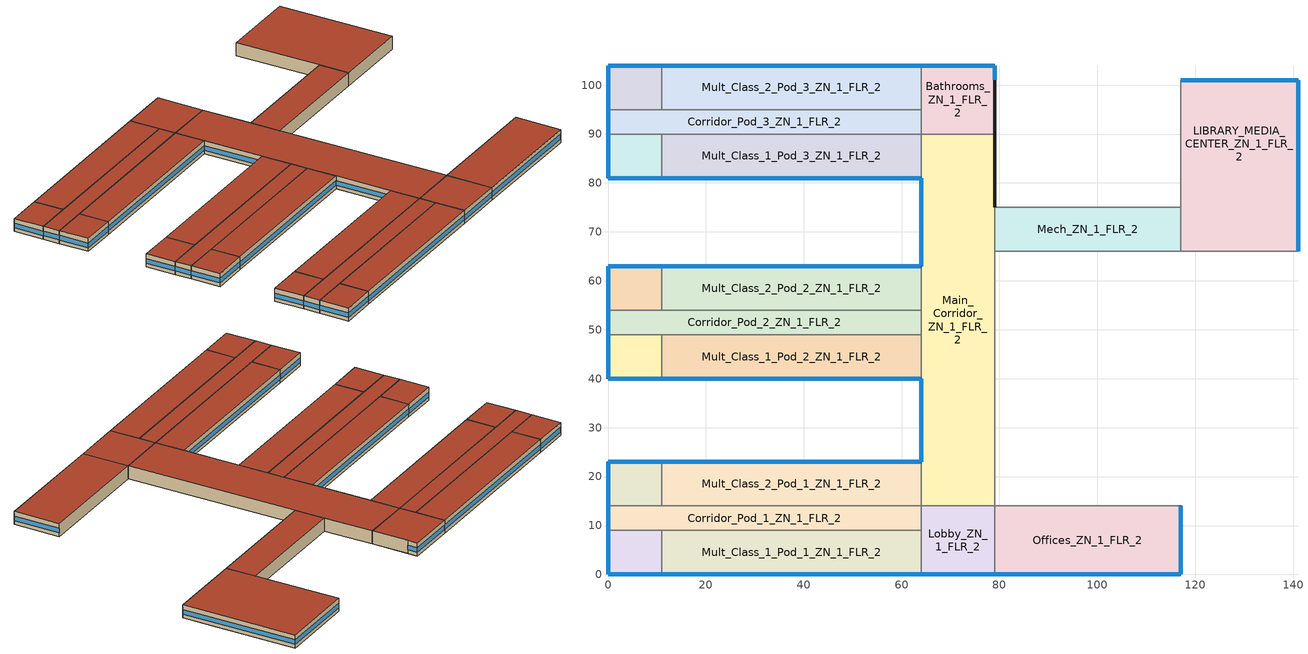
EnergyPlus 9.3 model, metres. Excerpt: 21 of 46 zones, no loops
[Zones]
Bathrooms_ZN_1_FLR_2
 floor to Bathrooms_ZN_1_FLR_1 (INT-FLOOR-TOPSIDE): 64,104 79,104 79,90 64,90 z4
 wall outside (Steel Frame Non-res Ext Wall): 79,90 79,101 79,104 64,104 z4:8
 wall to Main_Corridor_ZN_1_FLR_2 (int-walls): 64,90 79,90 z4:8
 wall to Mult_Class_2_Pod_3_ZN_1_FLR_2 (int-walls): 64,104 64,95 z4:8
 wall to Corridor_Pod_3_ZN_1_FLR_2 (int-walls): 64,95 64,90 z4:8
 window (Window Non-res Fixed): 79,101.05 79,103.95 z5.1:6.55; 78.95,104 64.05,104 z5.1:6.51
 roof outside (IEAD Non-res Roof): 64,90 79,90 79,104 64,104 z8
Corner_Class_1_Pod_1_ZN_1_FLR_2
 floor to Corner_Class_1_Pod_1_ZN_1_FLR_1 (INT-FLOOR-TOPSIDE): 0,9 11,9 11,0 0,0 z4
 wall outside (Steel Frame Non-res Ext Wall): 0,9 0,0 11,0 z4:8
 wall to Mult_Class_1_Pod_1_ZN_1_FLR_2 (int-walls): 11,0 11,9 z4:8
 wall to Corridor_Pod_1_ZN_1_FLR_2 (int-walls): 11,9 0,9 z4:8
 window (Window Non-res Fixed): 0.05,0 10.95,0 z5.1:6.51; 0,8.95 0,0.05 z5.1:6.52
 roof outside (IEAD Non-res Roof): 0,0 11,0 11,9 0,9 z8
Corner_Class_1_Pod_2_ZN_1_FLR_2
 floor to Corner_Class_1_Pod_2_ZN_1_FLR_1 (INT-FLOOR-TOPSIDE): 0,49 11,49 11,40 0,40 z4
 wall outside (Steel Frame Non-res Ext Wall): 0,49 0,40 11,40 z4:8
 wall to Mult_Class_1_Pod_2_ZN_1_FLR_2 (int-walls): 11,40 11,49 z4:8
 wall to Corridor_Pod_2_ZN_1_FLR_2 (int-walls): 11,49 0,49 z4:8
 window (Window Non-res Fixed): 0.05,40 10.95,40 z5.1:6.51; 0,48.95 0,40.05 z5.1:6.52
 roof outside (IEAD Non-res Roof): 0,40 11,40 11,49 0,49 z8
Corner_Class_1_Pod_3_ZN_1_FLR_2
 floor to Corner_Class_1_Pod_3_ZN_1_FLR_1 (INT-FLOOR-TOPSIDE): 0,90 11,90 11,81 0,81 z4
 wall outside (Steel Frame Non-res Ext Wall): 0,90 0,81 11,81 z4:8
 wall to Mult_Class_1_Pod_3_ZN_1_FLR_2 (int-walls): 11,81 11,90 z4:8
 wall to Corridor_Pod_3_ZN_1_FLR_2 (int-walls): 11,90 0,90 z4:8
 window (Window Non-res Fixed): 0.05,81 10.95,81 z5.1:6.51; 0,89.95 0,81.05 z5.1:6.52
 roof outside (IEAD Non-res Roof): 0,81 11,81 11,90 0,90 z8
Corner_Class_2_Pod_1_ZN_1_FLR_2
 floor to Corner_Class_2_Pod_1_ZN_1_FLR_1 (INT-FLOOR-TOPSIDE): 0,23 11,23 11,14 0,14 z4
 wall outside (Steel Frame Non-res Ext Wall): 11,23 0,23 0,14 z4:8
 wall to Corridor_Pod_1_ZN_1_FLR_2 (int-walls): 0,14 11,14 z4:8
 wall to Mult_Class_2_Pod_1_ZN_1_FLR_2 (int-walls): 11,14 11,23 z4:8
 window (Window Non-res Fixed): 10.95,23 0.05,23 z5.1:6.51; 0,22.95 0,14.05 z5.1:6.52
 roof outside (IEAD Non-res Roof): 0,14 11,14 11,23 0,23 z8
Corner_Class_2_Pod_2_ZN_1_FLR_2
 floor to Corner_Class_2_Pod_2_ZN_1_FLR_1 (INT-FLOOR-TOPSIDE): 0,63 11,63 11,54 0,54 z4
 wall outside (Steel Frame Non-res Ext Wall): 11,63 0,63 0,54 z4:8
 wall to Corridor_Pod_2_ZN_1_FLR_2 (int-walls): 0,54 11,54 z4:8
 wall to Mult_Class_2_Pod_2_ZN_1_FLR_2 (int-walls): 11,54 11,63 z4:8
 window (Window Non-res Fixed): 10.95,63 0.05,63 z5.1:6.51; 0,62.95 0,54.05 z5.1:6.52
 roof outside (IEAD Non-res Roof): 0,54 11,54 11,63 0,63 z8
Corner_Class_2_Pod_3_ZN_1_FLR_2
 floor to Corner_Class_2_Pod_3_ZN_1_FLR_1 (INT-FLOOR-TOPSIDE): 0,104 11,104 11,95 0,95 z4
 wall outside (Steel Frame Non-res Ext Wall): 11,104 0,104 0,95 z4:8
 wall to Corridor_Pod_3_ZN_1_FLR_2 (int-walls): 0,95 11,95 z4:8
 wall to Mult_Class_2_Pod_3_ZN_1_FLR_2 (int-walls): 11,95 11,104 z4:8
 window (Window Non-res Fixed): 10.95,104 0.05,104 z5.1:6.51; 0,103.95 0,95.05 z5.1:6.52
 roof outside (IEAD Non-res Roof): 0,95 11,95 11,104 0,104 z8
Corridor_Pod_1_ZN_1_FLR_2
 floor to Corridor_Pod_1_ZN_1_FLR_1 (INT-FLOOR-TOPSIDE): 0,14 64,14 64,9 0,9 z4
 wall outside (Steel Frame Non-res Ext Wall): 0,14 0,9 z4:8
 wall to Mult_Class_1_Pod_1_ZN_1_FLR_2 (int-walls): 11,9 64,9 z4:8
 wall to Lobby_ZN_1_FLR_2 (int-walls): 64,9 64,14 z4:8
 wall to Mult_Class_2_Pod_1_ZN_1_FLR_2 (int-walls): 64,14 11,14 z4:8
 window (Window Non-res Fixed): 0,13.95 0,9.05 z5.1:6.53
 roof outside (IEAD Non-res Roof): 0,9 64,9 64,14 0,14 z8
Corridor_Pod_2_ZN_1_FLR_2
 floor to Corridor_Pod_2_ZN_1_FLR_1 (INT-FLOOR-TOPSIDE): 0,54 64,54 64,49 0,49 z4
 wall outside (Steel Frame Non-res Ext Wall): 0,54 0,49 z4:8
 wall to Mult_Class_1_Pod_2_ZN_1_FLR_2 (int-walls): 11,49 64,49 z4:8
 wall to Main_Corridor_ZN_1_FLR_2 (int-walls): 64,49 64,54 z4:8
 wall to Mult_Class_2_Pod_2_ZN_1_FLR_2 (int-walls): 64,54 11,54 z4:8
 window (Window Non-res Fixed): 0,53.95 0,49.05 z5.1:6.53
 roof outside (IEAD Non-res Roof): 0,49 64,49 64,54 0,54 z8
Corridor_Pod_3_ZN_1_FLR_2
 floor to Corridor_Pod_3_ZN_1_FLR_1 (INT-FLOOR-TOPSIDE): 0,95 64,95 64,90 0,90 z4
 wall outside (Steel Frame Non-res Ext Wall): 0,95 0,90 z4:8
 wall to Mult_Class_1_Pod_3_ZN_1_FLR_2 (int-walls): 11,90 64,90 z4:8
 wall to Mult_Class_2_Pod_3_ZN_1_FLR_2 (int-walls): 64,95 11,95 z4:8
 window (Window Non-res Fixed): 0,94.95 0,90.05 z5.1:6.53
 roof outside (IEAD Non-res Roof): 0,90 64,90 64,95 0,95 z8
LIBRARY_MEDIA_CENTER_ZN_1_FLR_2
 floor to Kitchen_ZN_1_FLR_1 (INT-FLOOR-TOPSIDE): 117,75 141,75 141,66 117,66 z4
 floor to Cafeteria_ZN_1_FLR_1 (INT-FLOOR-TOPSIDE): 117,101 141,101 141,75 117,75 z4
 wall outside (Steel Frame Non-res Ext Wall): 141,66 141,101 117,101 z4:8
 wall to Aux_Gym_ZN_1_FLR_1 (int-walls): 117,66 141,66 z4:8
 wall to Mech_ZN_1_FLR_2 (int-walls): 117,75 117,66 z4:8
 wall to Auditorium_ZN_1_FLR_1 (int-walls): 117,101 117,75 z4:8
 window (Window Non-res Fixed): 141,66.05 141,100.95 z5.1:6.52; 140.95,101 117.05,101 z5.1:6.51
 roof outside (IEAD Non-res Roof): 117,66 141,66 141,101 117,101 z8
Lobby_ZN_1_FLR_2
 floor to Lobby_ZN_1_FLR_1 (INT-FLOOR-TOPSIDE): 64,14 79,14 79,0 64,0 z4
 wall outside (Steel Frame Non-res Ext Wall): 64,0 79,0 z4:8
 wall to Offices_ZN_1_FLR_2 (int-walls): 79,0 79,14 z4:8
 wall to Main_Corridor_ZN_1_FLR_2 (int-walls): 79,14 64,14 z4:8
 wall to Mult_Class_1_Pod_1_ZN_1_FLR_2 (int-walls): 64,9 64,0 z4:8
 window (Window Non-res Fixed): 64.05,0 78.95,0 z5.1:6.51
 roof outside (IEAD Non-res Roof): 64,0 79,0 79,14 64,14 z8
Main_Corridor_ZN_1_FLR_2
 floor to Main_Corridor_ZN_1_FLR_1 (INT-FLOOR-TOPSIDE): 64,90 79,90 79,14 64,14 z4
 wall outside (Steel Frame Non-res Ext Wall): 64,40 64,23 / 79,75 79,90 / 64,81 64,63 z4:8
 wall to Mult_Class_1_Pod_2_ZN_1_FLR_2 (int-walls): 64,49 64,40 z4:8
 wall to Mult_Class_2_Pod_1_ZN_1_FLR_2 (int-walls): 64,23 64,14 z4:8
 wall to Gym_ZN_1_FLR_1 (int-walls): 79,14 79,66 z4:8
 wall to Mech_ZN_1_FLR_2 (int-walls): 79,66 79,75 z4:8
 wall to Mult_Class_1_Pod_3_ZN_1_FLR_2 (int-walls): 64,90 64,81 z4:8
 wall to Mult_Class_2_Pod_2_ZN_1_FLR_2 (int-walls): 64,63 64,54 z4:8
 window (Window Non-res Fixed): 64,39.95 64,23.05 / 64,80.95 64,63.05 z5.1:6.51
 roof outside (IEAD Non-res Roof): 64,14 79,14 79,90 64,90 z8
Mech_ZN_1_FLR_2
 floor to Mech_ZN_1_FLR_1 (INT-FLOOR-TOPSIDE): 79,75 117,75 117,66 79,66 z4
 wall to Gym_ZN_1_FLR_1 (int-walls): 79,66 117,66 z4:8
 wall to Auditorium_ZN_1_FLR_1 (int-walls): 117,75 79,75 z4:8
 roof outside (IEAD Non-res Roof): 79,66 117,66 117,75 79,75 z8
Mult_Class_1_Pod_1_ZN_1_FLR_2
 floor to Mult_Class_1_Pod_1_ZN_1_FLR_1 (INT-FLOOR-TOPSIDE): 11,9 64,9 64,0 11,0 z4
 wall outside (Steel Frame Non-res Ext Wall): 11,0 64,0 z4:8
 window (Window Non-res Fixed): 11.05,0 63.95,0 z5.1:6.5
 roof outside (IEAD Non-res Roof): 11,0 64,0 64,9 11,9 z8
Mult_Class_1_Pod_2_ZN_1_FLR_2
 floor to Mult_Class_1_Pod_2_ZN_1_FLR_1 (INT-FLOOR-TOPSIDE): 11,49 64,49 64,40 11,40 z4
 wall outside (Steel Frame Non-res Ext Wall): 11,40 64,40 z4:8
 window (Window Non-res Fixed): 11.05,40 63.95,40 z5.1:6.5
 roof outside (IEAD Non-res Roof): 11,40 64,40 64,49 11,49 z8
Mult_Class_1_Pod_3_ZN_1_FLR_2
 floor to Mult_Class_1_Pod_3_ZN_1_FLR_1 (INT-FLOOR-TOPSIDE): 11,90 64,90 64,81 11,81 z4
 wall outside (Steel Frame Non-res Ext Wall): 11,81 64,81 z4:8
 window (Window Non-res Fixed): 11.05,81 63.95,81 z5.1:6.5
 roof outside (IEAD Non-res Roof): 11,81 64,81 64,90 11,90 z8
Mult_Class_2_Pod_1_ZN_1_FLR_2
 floor to Mult_Class_2_Pod_1_ZN_1_FLR_1 (INT-FLOOR-TOPSIDE): 11,23 64,23 64,14 11,14 z4
 wall outside (Steel Frame Non-res Ext Wall): 64,23 11,23 z4:8
 window (Window Non-res Fixed): 63.95,23 11.05,23 z5.1:6.5
 roof outside (IEAD Non-res Roof): 11,14 64,14 64,23 11,23 z8
Mult_Class_2_Pod_2_ZN_1_FLR_2
 floor to Mult_Class_2_Pod_2_ZN_1_FLR_1 (INT-FLOOR-TOPSIDE): 11,63 64,63 64,54 11,54 z4
 wall outside (Steel Frame Non-res Ext Wall): 64,63 11,63 z4:8
 window (Window Non-res Fixed): 63.95,63 11.05,63 z5.1:6.5
 roof outside (IEAD Non-res Roof): 11,54 64,54 64,63 11,63 z8
Mult_Class_2_Pod_3_ZN_1_FLR_2
 floor to Mult_Class_2_Pod_3_ZN_1_FLR_1 (INT-FLOOR-TOPSIDE): 11,104 64,104 64,95 11,95 z4
 wall outside (Steel Frame Non-res Ext Wall): 64,104 11,104 z4:8
 window (Window Non-res Fixed): 63.95,104 11.05,104 z5.1:6.5
 roof outside (IEAD Non-res Roof): 11,95 64,95 64,104 11,104 z8
Offices_ZN_1_FLR_2
 floor to Offices_ZN_1_FLR_1 (INT-FLOOR-TOPSIDE): 79,14 117,14 117,0 79,0 z4
 wall outside (Steel Frame Non-res Ext Wall): 79,0 117,0 117,14 z4:8
 wall to Gym_ZN_1_FLR_1 (int-walls): 117,14 79,14 z4:8
 window (Window Non-res Fixed): 79.05,0 116.95,0 z5.1:6.5; 117,0.05 117,13.95 z5.1:6.51
 roof outside (IEAD Non-res Roof): 79,0 117,0 117,14 79,14 z8
[Building]
Ref Bldg Secondary School Post1980_v1.3_5.0: North Axis {deg}=0; Terrain=City; Loads Convergence Tolerance Value {W}=0.04; Temperature Convergence Tolerance Value {deltaC}=0.2; Solar Distribution=FullInteriorAndExterior; Maximum Number of Warmup Days=25; Minimum Number of Warmup Days=6
[Site:Location]
USA TX-HOUSTON: Latitude {deg}=29.97; Longitude {deg}=-95.37; Time Zone {hr}=-6; Elevation {m}=33
[SizingPeriod:DesignDay] Day of Month=21; Humidity Condition Type=Wetbulb; Barometric Pressure {Pa}=100929; Rain Indicator=No; Snow Indicator=No; Daylight Saving Time Indicator=No; Solar Model Indicator=ASHRAEClearSky
Name | Month | Day Type | Maximum Dry-Bulb Temperature {C} | Daily Dry-Bulb Temperature Range {deltaC} | Wetbulb or DewPoint at Maximum Dry-Bulb {C} | Wind Speed {m/s} | Wind Direction {deg} | Sky Clearness
HOUSTON Ann Htg 99.6% Condns DB | 1 | WinterDesignDay | -2.4 | 0 | -2.4 | 2.7 | 0 | 0
HOUSTON Ann Clg .4% Condns WB=>MDB | 7 | SummerDesignDay | 32 | 10.6 | 26.7 | 3.7 | 170 | 1
[Site:WaterMainsTemperature]
Calculation Method=CORRELATION; Annual Average Outdoor Air Temperature {C}=19.99; Maximum Difference In Monthly Average Outdoor Air Temperatures {deltaC}=17.1
[Site:GroundTemperature:BuildingSurface]
20.541, 20.346, 20.801, 22.127, 22.752, 22.868, 22.937, 22.96, 22.981, 22.822, 21.631, 20.645
[Construction]
Steel Frame Non-res Ext Wall: Wood Siding, Steel Frame NonRes Wall Insulation, 1/2IN Gypsum
IEAD Non-res Roof: Roof Membrane, IEAD NonRes Roof Insulation, Metal Decking
int-walls: 1/2IN Gypsum, 1/2IN Gypsum
INT-FLOOR-TOPSIDE: MAT-CC05 4 HW CONCRETE, CP02 CARPET PAD
Window Non-res Fixed: NonRes Fixed Assembly Window
InteriorFurnishings: Std Wood 6inch
[Material] Thermal Absorptance=0.9
Name | Roughness | Thickness {m} | Conductivity {W/m-K} | Density {kg/m3} | Specific Heat {J/kg-K} | Solar Absorptance | Visible Absorptance
Steel Frame NonRes Wall Insulation | MediumRough | 0.0418527 | 0.049 | 265 | 836.8 | 0.7 | 0.7
IEAD NonRes Roof Insulation | MediumRough | 0.118437 | 0.049 | 265 | 836.8 | 0.7 | 0.7
Std Wood 6inch | MediumSmooth | 0.15 | 0.12 | 540 | 1210 | 0.7 | 0.7
Wood Siding | MediumSmooth | 0.01 | 0.11 | 544.62 | 1210 | 0.78 | 0.78
1/2IN Gypsum | Smooth | 0.0127 | 0.16 | 784.9 | 830 | 0.92 | 0.92
Roof Membrane | VeryRough | 0.0095 | 0.16 | 1121.29 | 1460 | 0.7 | 0.7
Metal Decking | MediumSmooth | 0.0015 | 45.006 | 7680 | 418.4 | 0.7 | 0.3
MAT-CC05 4 HW CONCRETE | Rough | 0.1016 | 1.311 | 2240 | 836.8 | 0.7 | 0.7
[WindowMaterial:SimpleGlazingSystem]
NonRes Fixed Assembly Window: U-Factor {W/m2-K}=6.92716; Solar Heat Gain Coefficient=0.25
[Material:NoMass]
CP02 CARPET PAD: Roughness=VeryRough; Thermal Resistance {m2-K/W}=0.2165; Thermal Absorptance=0.9; Solar Absorptance=0.7; Visible Absorptance=0.8
[Zone] Type=1; Multiplier=1; Floor Area {m2}=autocalculate; Part of Total Floor Area=Yes
Bathrooms_ZN_1_FLR_2; Corner_Class_1_Pod_1_ZN_1_FLR_2; Corner_Class_1_Pod_2_ZN_1_FLR_2; Corner_Class_1_Pod_3_ZN_1_FLR_2; Corner_Class_2_Pod_1_ZN_1_FLR_2; Corner_Class_2_Pod_2_ZN_1_FLR_2; Corner_Class_2_Pod_3_ZN_1_FLR_2; Corridor_Pod_1_ZN_1_FLR_2; Corridor_Pod_2_ZN_1_FLR_2; Corridor_Pod_3_ZN_1_FLR_2; LIBRARY_MEDIA_CENTER_ZN_1_FLR_2; Lobby_ZN_1_FLR_2; Main_Corridor_ZN_1_FLR_2; Mech_ZN_1_FLR_2; Mult_Class_1_Pod_1_ZN_1_FLR_2; Mult_Class_1_Pod_2_ZN_1_FLR_2; Mult_Class_1_Pod_3_ZN_1_FLR_2; Mult_Class_2_Pod_1_ZN_1_FLR_2; Mult_Class_2_Pod_2_ZN_1_FLR_2; Mult_Class_2_Pod_3_ZN_1_FLR_2; Offices_ZN_1_FLR_2
[People] Number of People Calculation Method=Area/Person; Fraction Radiant=0.3; Sensible Heat Fraction=AUTOCALCULATE; Activity Level Schedule=ACTIVITY_SCH; Enable ASHRAE 55 Comfort Warnings=No; Mean Radiant Temperature Calculation Type=ZoneAveraged; Work Efficiency Schedule=WORK_EFF_SCH; Clothing Insulation Calculation Method=ClothingInsulationSchedule; Clothing Insulation Schedule=CLOTHING_SCH; Air Velocity Schedule=AIR_VELO_SCH; Thermal Comfort Model 1 Type=FANGER
Name | Zone or ZoneList | Number of People Schedule | Zone Floor Area per Person {m2/person}
Bathrooms_ZN_1_FLR_2 People | Bathrooms_ZN_1_FLR_2 | BLDG_OCC_SCH | 10
Corner_Class_1_Pod_1_ZN_1_FLR_2 People | Corner_Class_1_Pod_1_ZN_1_FLR_2 | BLDG_OCC_SCH | 4
Corner_Class_1_Pod_2_ZN_1_FLR_2 People | Corner_Class_1_Pod_2_ZN_1_FLR_2 | BLDG_OCC_SCH | 4
Corner_Class_1_Pod_3_ZN_1_FLR_2 People | Corner_Class_1_Pod_3_ZN_1_FLR_2 | BLDG_OCC_SCH | 4
Corner_Class_2_Pod_1_ZN_1_FLR_2 People | Corner_Class_2_Pod_1_ZN_1_FLR_2 | BLDG_OCC_SCH | 4
Corner_Class_2_Pod_2_ZN_1_FLR_2 People | Corner_Class_2_Pod_2_ZN_1_FLR_2 | BLDG_OCC_SCH | 4
Corner_Class_2_Pod_3_ZN_1_FLR_2 People | Corner_Class_2_Pod_3_ZN_1_FLR_2 | BLDG_OCC_SCH | 4
Corridor_Pod_1_ZN_1_FLR_2 People | Corridor_Pod_1_ZN_1_FLR_2 | BLDG_OCC_SCH | 10
Corridor_Pod_2_ZN_1_FLR_2 People | Corridor_Pod_2_ZN_1_FLR_2 | BLDG_OCC_SCH | 10
Corridor_Pod_3_ZN_1_FLR_2 People | Corridor_Pod_3_ZN_1_FLR_2 | BLDG_OCC_SCH | 10
LIBRARY_MEDIA_CENTER_ZN_1_FLR_2 People | LIBRARY_MEDIA_CENTER_ZN_1_FLR_2 | BLDG_OCC_SCH | 4.35
Mech_ZN_1_FLR_2 People | Mech_ZN_1_FLR_2 | BLDG_OCC_SCH | 100
Mult_Class_1_Pod_1_ZN_1_FLR_2 People | Mult_Class_1_Pod_1_ZN_1_FLR_2 | BLDG_OCC_SCH | 4
Mult_Class_1_Pod_2_ZN_1_FLR_2 People | Mult_Class_1_Pod_2_ZN_1_FLR_2 | BLDG_OCC_SCH | 4
Mult_Class_1_Pod_3_ZN_1_FLR_2 People | Mult_Class_1_Pod_3_ZN_1_FLR_2 | BLDG_OCC_SCH_Extend | 4
Mult_Class_2_Pod_1_ZN_1_FLR_2 People | Mult_Class_2_Pod_1_ZN_1_FLR_2 | BLDG_OCC_SCH | 4
Mult_Class_2_Pod_2_ZN_1_FLR_2 People | Mult_Class_2_Pod_2_ZN_1_FLR_2 | BLDG_OCC_SCH | 4
Mult_Class_2_Pod_3_ZN_1_FLR_2 People | Mult_Class_2_Pod_3_ZN_1_FLR_2 | BLDG_OCC_SCH_Extend | 4
Offices_ZN_1_FLR_2 People | Offices_ZN_1_FLR_2 | BLDG_OCC_SCH_Offices | 20
[Lights] Schedule=BLDG_LIGHT_SCH; Design Level Calculation Method=Watts/Area; Return Air Fraction=0; Fraction Radiant=0.37; Fraction Visible=0.2; Fraction Replaceable=1; Return Air Fraction Calculated from Plenum Temperature=No
Name | Zone or ZoneList | Watts per Zone Floor Area {W/m2}
Bathrooms_ZN_1_FLR_2_Lights | Bathrooms_ZN_1_FLR_2 | 9.6
Corner_Class_1_Pod_1_ZN_1_FLR_2_Lights | Corner_Class_1_Pod_1_ZN_1_FLR_2 | 21.52
Corner_Class_1_Pod_2_ZN_1_FLR_2_Lights | Corner_Class_1_Pod_2_ZN_1_FLR_2 | 21.52
Corner_Class_1_Pod_3_ZN_1_FLR_2_Lights | Corner_Class_1_Pod_3_ZN_1_FLR_2 | 21.52
Corner_Class_2_Pod_1_ZN_1_FLR_2_Lights | Corner_Class_2_Pod_1_ZN_1_FLR_2 | 21.52
Corner_Class_2_Pod_2_ZN_1_FLR_2_Lights | Corner_Class_2_Pod_2_ZN_1_FLR_2 | 21.52
Corner_Class_2_Pod_3_ZN_1_FLR_2_Lights | Corner_Class_2_Pod_3_ZN_1_FLR_2 | 21.52
Corridor_Pod_1_ZN_1_FLR_2_Lights | Corridor_Pod_1_ZN_1_FLR_2 | 9.25
Corridor_Pod_2_ZN_1_FLR_2_Lights | Corridor_Pod_2_ZN_1_FLR_2 | 9.25
Corridor_Pod_3_ZN_1_FLR_2_Lights | Corridor_Pod_3_ZN_1_FLR_2 | 9.25
LIBRARY_MEDIA_CENTER_ZN_1_FLR_2_Lights | LIBRARY_MEDIA_CENTER_ZN_1_FLR_2 | 16.33
Lobby_ZN_1_FLR_2_Lights | Lobby_ZN_1_FLR_2 | 12
Main_Corridor_ZN_1_FLR_2_Lights | Main_Corridor_ZN_1_FLR_2 | 9.25
Mech_ZN_1_FLR_2_Lights | Mech_ZN_1_FLR_2 | 8.05
Mult_Class_1_Pod_1_ZN_1_FLR_2_Lights | Mult_Class_1_Pod_1_ZN_1_FLR_2 | 21.52
Mult_Class_1_Pod_2_ZN_1_FLR_2_Lights | Mult_Class_1_Pod_2_ZN_1_FLR_2 | 21.52
Mult_Class_1_Pod_3_ZN_1_FLR_2_Lights | Mult_Class_1_Pod_3_ZN_1_FLR_2 | 21.52
Mult_Class_2_Pod_1_ZN_1_FLR_2_Lights | Mult_Class_2_Pod_1_ZN_1_FLR_2 | 21.52
Mult_Class_2_Pod_2_ZN_1_FLR_2_Lights | Mult_Class_2_Pod_2_ZN_1_FLR_2 | 21.52
Mult_Class_2_Pod_3_ZN_1_FLR_2_Lights | Mult_Class_2_Pod_3_ZN_1_FLR_2 | 21.52
Offices_ZN_1_FLR_2_Lights | Offices_ZN_1_FLR_2 | 20.09
[ElectricEquipment] Schedule=BLDG_EQUIP_SCH; Design Level Calculation Method=Watts/Area; Fraction Latent=0; Fraction Radiant=0.5; Fraction Lost=0
Name | Zone or ZoneList | Watts per Zone Floor Area {W/m2}
Bathrooms_ZN_1_FLR_2_PlugMisc_Equip | Bathrooms_ZN_1_FLR_2 | 4
Corner_Class_1_Pod_1_ZN_1_FLR_2_PlugMisc_Equip | Corner_Class_1_Pod_1_ZN_1_FLR_2 | 10
Corner_Class_1_Pod_2_ZN_1_FLR_2_PlugMisc_Equip | Corner_Class_1_Pod_2_ZN_1_FLR_2 | 10
Corner_Class_1_Pod_3_ZN_1_FLR_2_PlugMisc_Equip | Corner_Class_1_Pod_3_ZN_1_FLR_2 | 10
Corner_Class_2_Pod_1_ZN_1_FLR_2_PlugMisc_Equip | Corner_Class_2_Pod_1_ZN_1_FLR_2 | 10
Corner_Class_2_Pod_2_ZN_1_FLR_2_PlugMisc_Equip | Corner_Class_2_Pod_2_ZN_1_FLR_2 | 10
Corner_Class_2_Pod_3_ZN_1_FLR_2_PlugMisc_Equip | Corner_Class_2_Pod_3_ZN_1_FLR_2 | 10
Corridor_Pod_1_ZN_1_FLR_2_PlugMisc_Equip | Corridor_Pod_1_ZN_1_FLR_2 | 4
Corridor_Pod_2_ZN_1_FLR_2_PlugMisc_Equip | Corridor_Pod_2_ZN_1_FLR_2 | 4
Corridor_Pod_3_ZN_1_FLR_2_PlugMisc_Equip | Corridor_Pod_3_ZN_1_FLR_2 | 4
LIBRARY_MEDIA_CENTER_ZN_1_FLR_2_PlugMisc_Equip | LIBRARY_MEDIA_CENTER_ZN_1_FLR_2 | 10
Lobby_ZN_1_FLR_2_PlugMisc_Equip | Lobby_ZN_1_FLR_2 | 4
Main_Corridor_ZN_1_FLR_2_PlugMisc_Equip | Main_Corridor_ZN_1_FLR_2 | 4
Mech_ZN_1_FLR_2_PlugMisc_Equip | Mech_ZN_1_FLR_2 | 4
Mult_Class_1_Pod_1_ZN_1_FLR_2_PlugMisc_Equip | Mult_Class_1_Pod_1_ZN_1_FLR_2 | 10
Mult_Class_1_Pod_2_ZN_1_FLR_2_PlugMisc_Equip | Mult_Class_1_Pod_2_ZN_1_FLR_2 | 10
Mult_Class_1_Pod_3_ZN_1_FLR_2_PlugMisc_Equip | Mult_Class_1_Pod_3_ZN_1_FLR_2 | 10
Mult_Class_2_Pod_1_ZN_1_FLR_2_PlugMisc_Equip | Mult_Class_2_Pod_1_ZN_1_FLR_2 | 10
Mult_Class_2_Pod_2_ZN_1_FLR_2_PlugMisc_Equip | Mult_Class_2_Pod_2_ZN_1_FLR_2 | 10
Mult_Class_2_Pod_3_ZN_1_FLR_2_PlugMisc_Equip | Mult_Class_2_Pod_3_ZN_1_FLR_2 | 10
Offices_ZN_1_FLR_2_PlugMisc_Equip | Offices_ZN_1_FLR_2 | 10.8
[Exterior:Lights]
Exterior Facade Lighting: Schedule=ALWAYS_ON; Design Level {W}=21874; Control Option=AstronomicalClock
[ZoneInfiltration:DesignFlowRate] Schedule=INFIL_SCH; Design Flow Rate Calculation Method=Flow/ExteriorWallArea; Flow per Exterior Surface Area {m3/s-m2}=0.001133; Constant Term Coefficient=1; Temperature Term Coefficient=0; Velocity Term Coefficient=0; Velocity Squared Term Coefficient=0
Name | Zone or ZoneList
Bathrooms_ZN_1_FLR_2_Infiltration | Bathrooms_ZN_1_FLR_2
Corner_Class_1_Pod_1_ZN_1_FLR_2_Infiltration | Corner_Class_1_Pod_1_ZN_1_FLR_2
Corner_Class_1_Pod_2_ZN_1_FLR_2_Infiltration | Corner_Class_1_Pod_2_ZN_1_FLR_2
Corner_Class_1_Pod_3_ZN_1_FLR_2_Infiltration | Corner_Class_1_Pod_3_ZN_1_FLR_2
Corner_Class_2_Pod_1_ZN_1_FLR_2_Infiltration | Corner_Class_2_Pod_1_ZN_1_FLR_2
Corner_Class_2_Pod_2_ZN_1_FLR_2_Infiltration | Corner_Class_2_Pod_2_ZN_1_FLR_2
Corner_Class_2_Pod_3_ZN_1_FLR_2_Infiltration | Corner_Class_2_Pod_3_ZN_1_FLR_2
Corridor_Pod_1_ZN_1_FLR_2_Infiltration | Corridor_Pod_1_ZN_1_FLR_2
Corridor_Pod_2_ZN_1_FLR_2_Infiltration | Corridor_Pod_2_ZN_1_FLR_2
Corridor_Pod_3_ZN_1_FLR_2_Infiltration | Corridor_Pod_3_ZN_1_FLR_2
LIBRARY_MEDIA_CENTER_ZN_1_FLR_2_Infiltration | LIBRARY_MEDIA_CENTER_ZN_1_FLR_2
Lobby_ZN_1_FLR_2_Infiltration | Lobby_ZN_1_FLR_2
Main_Corridor_ZN_1_FLR_2_Infiltration | Main_Corridor_ZN_1_FLR_2
Mult_Class_1_Pod_1_ZN_1_FLR_2_Infiltration | Mult_Class_1_Pod_1_ZN_1_FLR_2
Mult_Class_1_Pod_2_ZN_1_FLR_2_Infiltration | Mult_Class_1_Pod_2_ZN_1_FLR_2
Mult_Class_1_Pod_3_ZN_1_FLR_2_Infiltration | Mult_Class_1_Pod_3_ZN_1_FLR_2
Mult_Class_2_Pod_1_ZN_1_FLR_2_Infiltration | Mult_Class_2_Pod_1_ZN_1_FLR_2
Mult_Class_2_Pod_2_ZN_1_FLR_2_Infiltration | Mult_Class_2_Pod_2_ZN_1_FLR_2
Mult_Class_2_Pod_3_ZN_1_FLR_2_Infiltration | Mult_Class_2_Pod_3_ZN_1_FLR_2
Offices_ZN_1_FLR_2_Infiltration | Offices_ZN_1_FLR_2
[InternalMass] Construction=InteriorFurnishings
Name | Zone or ZoneList | Surface Area {m2}
Bathrooms_ZN_1_FLR_2 Internal Mass | Bathrooms_ZN_1_FLR_2 | 420
Corner_Class_1_Pod_1_ZN_1_FLR_2 Internal Mass | Corner_Class_1_Pod_1_ZN_1_FLR_2 | 198
Corner_Class_1_Pod_2_ZN_1_FLR_2 Internal Mass | Corner_Class_1_Pod_2_ZN_1_FLR_2 | 198
Corner_Class_1_Pod_3_ZN_1_FLR_2 Internal Mass | Corner_Class_1_Pod_3_ZN_1_FLR_2 | 198
Corner_Class_2_Pod_1_ZN_1_FLR_2 Internal Mass | Corner_Class_2_Pod_1_ZN_1_FLR_2 | 198
Corner_Class_2_Pod_2_ZN_1_FLR_2 Internal Mass | Corner_Class_2_Pod_2_ZN_1_FLR_2 | 198
Corner_Class_2_Pod_3_ZN_1_FLR_2 Internal Mass | Corner_Class_2_Pod_3_ZN_1_FLR_2 | 198
Corridor_Pod_1_ZN_1_FLR_2 Internal Mass | Corridor_Pod_1_ZN_1_FLR_2 | 640
Corridor_Pod_2_ZN_1_FLR_2 Internal Mass | Corridor_Pod_2_ZN_1_FLR_2 | 640
Corridor_Pod_3_ZN_1_FLR_2 Internal Mass | Corridor_Pod_3_ZN_1_FLR_2 | 640
LIBRARY_MEDIA_CENTER_ZN_1_FLR_2 Internal Mass | LIBRARY_MEDIA_CENTER_ZN_1_FLR_2 | 1680
Lobby_ZN_1_FLR_2 Internal Mass | Lobby_ZN_1_FLR_2 | 420
Main_Corridor_ZN_1_FLR_2 Internal Mass | Main_Corridor_ZN_1_FLR_2 | 2280
Mech_ZN_1_FLR_2 Internal Mass | Mech_ZN_1_FLR_2 | 684
Mult_Class_1_Pod_1_ZN_1_FLR_2 Internal Mass | Mult_Class_1_Pod_1_ZN_1_FLR_2 | 954
Mult_Class_1_Pod_2_ZN_1_FLR_2 Internal Mass | Mult_Class_1_Pod_2_ZN_1_FLR_2 | 954
Mult_Class_1_Pod_3_ZN_1_FLR_2 Internal Mass | Mult_Class_1_Pod_3_ZN_1_FLR_2 | 954
Mult_Class_2_Pod_1_ZN_1_FLR_2 Internal Mass | Mult_Class_2_Pod_1_ZN_1_FLR_2 | 954
Mult_Class_2_Pod_2_ZN_1_FLR_2 Internal Mass | Mult_Class_2_Pod_2_ZN_1_FLR_2 | 954
Mult_Class_2_Pod_3_ZN_1_FLR_2 Internal Mass | Mult_Class_2_Pod_3_ZN_1_FLR_2 | 954
Offices_ZN_1_FLR_2 Internal Mass | Offices_ZN_1_FLR_2 | 1064
[EnergyManagementSystem:Program]
Report_Occupants: Set Total_Occupants = 0.0; Set Total_Occupants = Total_Occupants + AUDITORIUM_ZN_1_FLR_1_O; Set Total_Occupants = Total_Occupants + AUX_GYM_ZN_1_FLR_1_O; Set Total_Occupants = Total_Occupants + BATHROOMS_ZN_1_FLR_1_O; Set Total_Occupants = Total_Occupants + BATHROOMS_ZN_1_FLR_2_O; Set Total_Occupants = Total_Occupants + CAFETERIA_ZN_1_FLR_1_O; Set Total_Occupants = Total_Occupants + CORNER_CLASS_1_POD_1_ZN_1_FLR_1_O; Set Total_Occupants = Total_Occupants + CORNER_CLASS_1_POD_1_ZN_1_FLR_2_O; Set Total_Occupants = Total_Occupants + CORNER_CLASS_1_POD_2_ZN_1_FLR_1_O; Set Total_Occupants = Total_Occupants + CORNER_CLASS_1_POD_2_ZN_1_FLR_2_O; Set Total_Occupants = Total_Occupants + CORNER_CLASS_1_POD_3_ZN_1_FLR_1_O; Set Total_Occupants = Total_Occupants + CORNER_CLASS_1_POD_3_ZN_1_FLR_2_O; Set Total_Occupants = Total_Occupants + CORNER_CLASS_2_POD_1_ZN_1_FLR_1_O; Set Total_Occupants = Total_Occupants + CORNER_CLASS_2_POD_1_ZN_1_FLR_2_O; Set Total_Occupants = Total_Occupants + CORNER_CLASS_2_POD_2_ZN_1_FLR_1_O; Set Total_Occupants = Total_Occupants + CORNER_CLASS_2_POD_2_ZN_1_FLR_2_O; Set Total_Occupants = Total_Occupants + CORNER_CLASS_2_POD_3_ZN_1_FLR_1_O; Set Total_Occupants = Total_Occupants + CORNER_CLASS_2_POD_3_ZN_1_FLR_2_O; Set Total_Occupants = Total_Occupants + CORRIDOR_POD_1_ZN_1_FLR_1_O; Set Total_Occupants = Total_Occupants + CORRIDOR_POD_1_ZN_1_FLR_2_O; Set Total_Occupants = Total_Occupants + CORRIDOR_POD_2_ZN_1_FLR_1_O; Set Total_Occupants = Total_Occupants + CORRIDOR_POD_2_ZN_1_FLR_2_O; Set Total_Occupants = Total_Occupants + CORRIDOR_POD_3_ZN_1_FLR_1_O; Set Total_Occupants = Total_Occupants + CORRIDOR_POD_3_ZN_1_FLR_2_O; Set Total_Occupants = Total_Occupants + GYM_ZN_1_FLR_1_O; Set Total_Occupants = Total_Occupants + KITCHEN_ZN_1_FLR_1_O; Set Total_Occupants = Total_Occupants + LIBRARY_MEDIA_CENTER_ZN_1_FLR_2_O; Set Total_Occupants = Total_Occupants + MECH_ZN_1_FLR_1_O; Set Total_Occupants = Total_Occupants + MECH_ZN_1_FLR_2_O; Set Total_Occupants = Total_Occupants + MULT_CLASS_1_POD_1_ZN_1_FLR_1_O; Set Total_Occupants = Total_Occupants + MULT_CLASS_1_POD_1_ZN_1_FLR_2_O; Set Total_Occupants = Total_Occupants + MULT_CLASS_1_POD_2_ZN_1_FLR_1_O; Set Total_Occupants = Total_Occupants + MULT_CLASS_1_POD_2_ZN_1_FLR_2_O; Set Total_Occupants = Total_Occupants + MULT_CLASS_1_POD_3_ZN_1_FLR_1_O; Set Total_Occupants = Total_Occupants + MULT_CLASS_1_POD_3_ZN_1_FLR_2_O; Set Total_Occupants = Total_Occupants + MULT_CLASS_2_POD_1_ZN_1_FLR_1_O; Set Total_Occupants = Total_Occupants + MULT_CLASS_2_POD_1_ZN_1_FLR_2_O; Set Total_Occupants = Total_Occupants + MULT_CLASS_2_POD_2_ZN_1_FLR_1_O; Set Total_Occupants = Total_Occupants + MULT_CLASS_2_POD_2_ZN_1_FLR_2_O; Set Total_Occupants = Total_Occupants + MULT_CLASS_2_POD_3_ZN_1_FLR_1_O; Set Total_Occupants = Total_Occupants + MULT_CLASS_2_POD_3_ZN_1_FLR_2_O; Set Total_Occupants = Total_Occupants + OFFICES_ZN_1_FLR_1_O; Set Total_Occupants = Total_Occupants + OFFICES_ZN_1_FLR_2_O
[Schedule:Compact]
ALWAYS_ON: Through: 12/31, For: AllDays, Until: 24:00, 1
BLDG_EQUIP_SCH: Through: 6/30, For: Weekdays SummerDesignDay, Until: 08:00, 0.35, Until: 17:00, 0.95, Until: 24:00, 0.35, For: AllOtherDays, Until: 24:00, 0.35, Through: 9/1, For: Weekdays SummerDesignDay, Until: 08:00, 0.25, Until: 17:00, 0.5, Until: 24:00, 0.25, For: AllOtherDays, Until: 24:00, 0.25, Through: 12/31, For: Weekdays SummerDesignDay, Until: 08:00, 0.35, Until: 17:00, 0.95, Until: 24:00, 0.35, For: AllOtherDays, Until: 24:00, 0.35
BLDG_LIGHT_SCH: Through: 6/30, For: Weekdays SummerDesignDay, Until: 07:00, 0.1773, Until: 21:00, 0.9, Until: 24:00, 0.1773, For: AllOtherDays, Until: 24:00, 0.1773, Through: 9/1, For: Weekdays SummerDesignDay, Until: 08:00, 0.1773, Until: 20:00, 0.5, Until: 24:00, 0.1773, For: AllOtherDays, Until: 24:00, 0.1773, Through: 12/31, For: Weekdays SummerDesignDay, Until: 07:00, 0.1773, Until: 21:00, 0.9, Until: 24:00, 0.1773, For: AllOtherDays, Until: 24:00, 0.1773
BLDG_OCC_SCH: Through: 6/30, For: Weekdays SummerDesignDay, Until: 08:00, 0, Until: 16:00, 0.7, Until: 21:00, 0.15, Until: 24:00, 0, For: AllOtherDays, Until: 24:00, 0, Through: 9/1, For: Weekdays SummerDesignDay, Until: 08:00, 0, Until: 21:00, 0.15, Until: 24:00, 0, For: AllOtherDays, Until: 24:00, 0, Through: 12/31, For: Weekdays SummerDesignDay, Until: 08:00, 0, Until: 16:00, 0.7, Until: 21:00, 0.15, Until: 24:00, 0, For: AllOtherDays, Until: 24:00, 0
BLDG_OCC_SCH_Extend: Through: 6/30, For: Weekdays SummerDesignDay, Until: 08:00, 0, Until: 16:00, 0.7, Until: 21:00, 0.7, Until: 24:00, 0, For: AllOtherDays, Until: 24:00, 0, Through: 9/1, For: Weekdays SummerDesignDay, Until: 08:00, 0, Until: 17:00, 0.5, Until: 21:00, 0.5, Until: 24:00, 0, For: AllOtherDays, Until: 24:00, 0, Through: 12/31, For: Weekdays SummerDesignDay, Until: 08:00, 0, Until: 17:00, 0.7, Until: 21:00, 0.7, Until: 24:00, 0, For: AllOtherDays, Until: 24:00, 0
BLDG_OCC_SCH_Offices: Through: 6/30, For: Weekdays SummerDesignDay, Until: 08:00, 0, Until: 17:00, 0.95, Until: 21:00, 0.15, Until: 24:00, 0, For: AllOtherDays, Until: 24:00, 0, Through: 9/1, For: Weekdays SummerDesignDay, Until: 08:00, 0, Until: 17:00, 0.5, Until: 24:00, 0, For: AllOtherDays, Until: 24:00, 0, Through: 12/31, For: Weekdays SummerDesignDay, Until: 08:00, 0, Until: 17:00, 0.95, Until: 21:00, 0.15, Until: 24:00, 0, For: AllOtherDays, Until: 24:00, 0
INFIL_SCH: Through: 12/31, For: AllDays, Until: 07:00, 1, Until: 21:00, 0.5, Until: 24:00, 1
ACTIVITY_SCH: Through: 12/31, For: AllDays, Until: 24:00, 120
AIR_VELO_SCH: Through: 12/31, For: AllDays, Until: 24:00, 0.2
CLOTHING_SCH: Through: 04/30, For: AllDays, Until: 24:00, 1.1, Through: 09/30, For: AllDays, Until: 24:00, 0.6, Through: 12/31, For: AllDays, Until: 24:00, 1.1
WORK_EFF_SCH: Through: 12/31, For: AllDays, Until: 24:00, 0
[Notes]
DOE Commercial Reference Building
Secondary School, post-1980 construction
EnergyPlus Version 5.0
ASHRAE Standards 90.1-1989 and 62-1999
Description:  Two story, secondary school, 46 zones
Classrooms, auditorium, gymnasium, auxiliary gymnasium, cafeteria, kitchen
Original model developed for the K-12 Advanced Energy Design Guide
Form:         Area = 19,592 m2 (210,887 ft2); Number of Stories = 2; Shape = "E",
Main corridor with three wings for class rooms
Envelope:     Envelope thermal properties vary with climate according to ASHRAE Standard 90.1-1989.
Opaque constructions: steel frame walls; built-up flat roof (insulation above deck); slab-on-grade floor
Windows: window-to-wall ratio = 32.7%,
Skylights: none
Infiltration = 1.5 cfm/ft2 above grade wall area at 0.3 in wc (75 Pa) adjusted to 0.016 in wc (4 Pa).
25% of full value when ventilation system on.
HVAC:         Air-cooled chiller, boiler, MZ-VAV with reheat in most of the building;
PSZ-AC and gas furnace in gymnasium, auditorium, kitchen, and cafeteria
Economizers per 90.1-2004
Exhaust:      Restroom exhaust = 600 L/s total (1,271 cfm); Kitchen exhaust 1,888 L/s (4,000 cfm), 86% make-up air from cafeteria
Kitchen exhaust fan modeled as an external load to avoid getting double the make-up air
Refrigeration: Walk-in cooler and walk-in freezer
Elevators:    2 @ 20 HP each, 91% motor efficiency
Int. gains:   W/m2 (W/ft2)       lights            elec plug         gas plug
Detached Shading:               None
Daylight:                       None
Natural Ventilation:            None
Zonal Equipment:                None
Air Primary Loops:              VAV with hot water reheat; PSZ-AC with gas furnace
Plant Loops:                    SHWSys1, HeatSys1, CoolSys1
System Equipment Autosize:      Yes
Purchased Cooling:              None
Purchased Heating:              None
Coils:                          Coil:Cooling:DX:SingleSpeed; Coil:Heating:Gas;
Coil:Cooling:Water; Coil:Heating:Water
Pumps:                          Yes
Boilers:                        Boiler:HotWater (gas-fired)
Chillers:                       Chiller:Electric:EIR (air-cooled)
Reference citation for the Commercial Reference Buildings:
Deru, M.; Field, K.; Studer, D.; Benne, K.; Griffith, B.; Torcellini, P;
Halverson, M.; Winiarski, D.; Liu, B.; Rosenberg, M.; Huang, J.;
Yazdanian, M.; Crawley, D. (2010).
U.S. Department of Energy Commercial Reference Building Models of the National Building Stock.
Washington, DC: U.S. Department of Energy, Energy Efficiency and
Renewable Energy, Office of Building Technologies.
***GENERAL SIMULATION PARAMETERS***
Number of Zones: 46
***HOLIDAYS & DAYLIGHT SAVINGS***
